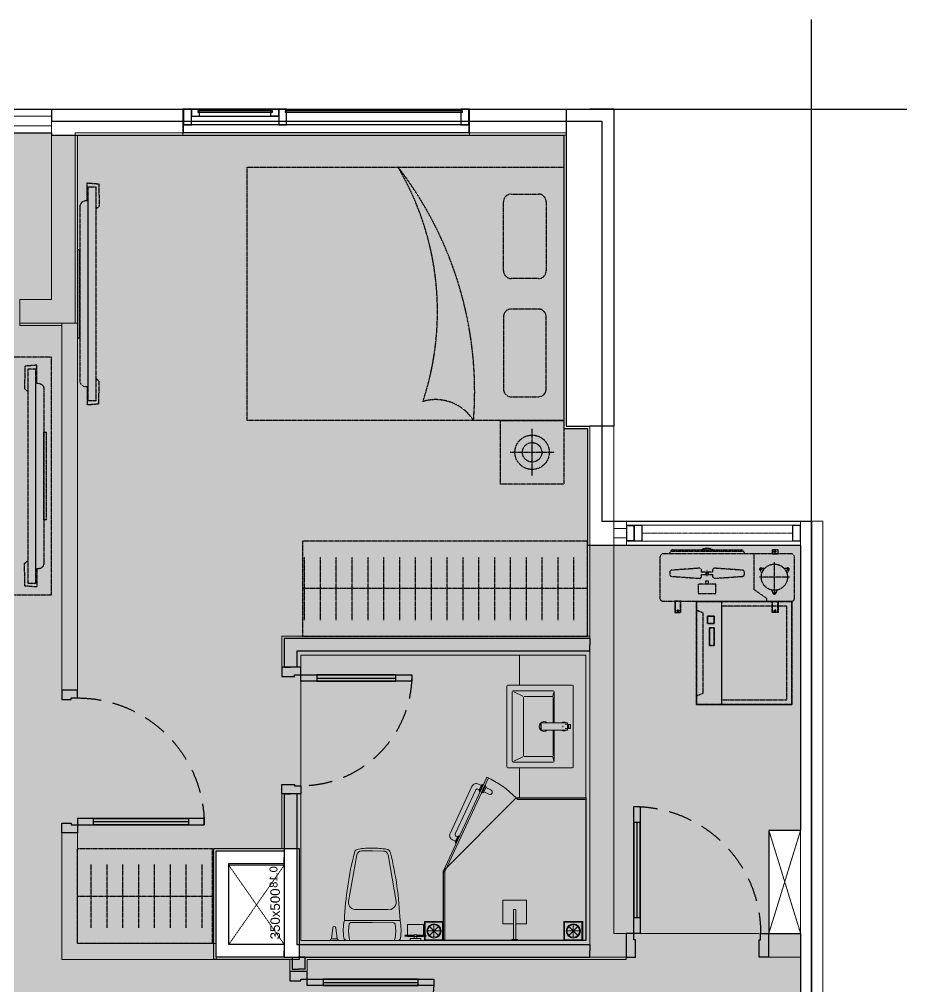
# Model space of a CAD drawing. Header units: millimetres. Extents: x -523 to 8143, y -735 to 8898.
# Drawn here: x 2541 to 8143, y 2795 to 8898 of the extents above; entities that cross this region are included whole.
import ezdxf
from ezdxf.enums import TextEntityAlignment as Align

# ---------------------------------------------------------------- set-up
doc = ezdxf.new("R2010")
doc.units = ezdxf.units.MM
for name, pattern in [('3PN B$0$HIDDENX2', [0.75, 0.5, -0.25]), ('HIDDEN', [9.525, 6.35, -3.175]), ('Xref Y2-Y4 ME$0$Xref MB Y2.Y4$0$Xr_truc thang N3 tang dien hinh$0$T-Can ho$0$HIDDEN3', [0.2, 0.1, -0.1])]:
    doc.linetypes.add(name, pattern=pattern)
doc.layers.get('0').update_dxf_attribs({"color": 231})
doc.layers.get('DefPoints').update_dxf_attribs({"color": 191})
doc.layers.add('2pn_t1', color=7, linetype='Continuous', true_color=0xb8c7d1)
doc.layers.add('A-AREA-SPACE', color=130, linetype='Continuous', plot=False)
doc.layers.add('A-AREA-WALL-CENTER', color=210, linetype='Continuous', plot=False)
for name, color, linetype in [('A-CONC', 2, 'Continuous'), ('A-DOOR', 142, 'Continuous'), ('A-FURN', 251, 'Continuous'), ('A-WALL', 1, 'Continuous')]:
    doc.layers.add(name, color=color, linetype=linetype)
for name, color, linetype, lineweight in [('A-EQPM', 127, 'Continuous', 9), ('A-FNSH', 253, 'Continuous', 9), ('A-HIDD', 45, 'HIDDEN', 9), ('A-RAIL', 153, 'Continuous', 9), ('A-Truc ky thuat', 162, 'Continuous', 0), ('A-WALL-INT', 31, 'Continuous', 20), ('A-WALL-PRTN', 6, 'Continuous', 9)]:
    doc.layers.add(name, color=color, linetype=linetype, lineweight=lineweight)
doc.styles.add('Xref Y2-Y4 ME$0$Xref MB Y2.Y4$0$Xr_truc thang N3 tang dien hinh$0$T-Can ho$0$Arial', font='arial.ttf')

# ---------------------------------------------------------------- blocks, each defined once
blk = doc.blocks.new('*U50')
at = {"linetype": 'HIDDEN', "ltscale": 0.3}
for p, q in [((86.1, 499.5), (86.1, 101.1)), ((186.1, 499.5), (186.1, 101.1)), ((286.1, 499.5), (286.1, 101.1)), ((386.1, 499.5), (386.1, 101.1)), ((486.1, 499.5), (486.1, 101.1)), ((586.1, 499.5), (586.1, 101.1)), ((686.1, 499.5), (686.1, 101.1)), ((786.1, 499.5), (786.1, 101.1)), ((886.1, 499.5), (886.1, 101.1)), ((986.1, 499.5), (986.1, 101.1)), ((1086.1, 499.5), (1086.1, 101.1)), ((1186.1, 499.5), (1186.1, 101.1)), ((1286.1, 499.5), (1286.1, 101.1)), ((1386.1, 499.5), (1386.1, 101.1)), ((1486.1, 499.5), (1486.1, 101.1)), ((1586.1, 499.5), (1586.1, 101.1)), ((1686.1, 499.5), (1686.1, 101.1)), ((1786.1, 499.5), (1786.1, 101.1)), ((0, 300), (1800, 300))]:
    blk.add_line(p, q, dxfattribs=at)
blk.add_lwpolyline([(0, 0), (1800, 0), (1800, 600), (0, 600)], close=True, dxfattribs=at)
blk = doc.blocks.new('*U33')
at = {"linetype": 'HIDDEN', "ltscale": 0.3}
for p, q in [((650, 0), (0, 0)), ((0, 0), (0, -600)), ((0, 0), (0, -444.2)), ((0, 0), (650, 0)), ((650, -600), (650, 0)), ((650, 0), (650, -444.2)), ((30, -30), (620, -30)), ((30, -444.2), (30, -30)), ((620, -30), (620, -444.2)), ((0, -600), (0, -444.2)), ((650, -444.2), (0, -444.2)), ((620, -444.2), (30, -444.2)), ((650, -600), (650, -444.2)), ((373.1, -490.4), (373.1, -518.1)), ((483.8, -490.4), (373.1, -490.4)), ((373.1, -518.1), (483.8, -518.1)), ((483.8, -518.1), (483.8, -490.4)), ((511.5, -490.4), (511.5, -531.9)), ((557.7, -490.4), (511.5, -490.4)), ((511.5, -531.9), (557.7, -531.9)), ((557.7, -531.9), (557.7, -490.4)), ((0, -600), (650, -600)), ((0, -600), (650, -600)), ((56.2, -600), (72.3, -559.6)), ((72.3, -559.6), (577.7, -559.6)), ((577.7, -559.6), (593.8, -600))]:
    blk.add_line(p, q, dxfattribs=at)
for points in [[(650, -600), (0, -600), (0, 0), (650, 0)], [(650, -600), (0, -600), (0, -444.2), (0, 0), (650, 0), (650, -444.2)], [(30, -444.2), (30, -30), (620, -30), (620, -444.2)], [(483.8, -518.1), (373.1, -518.1), (373.1, -490.4), (483.8, -490.4)], [(557.7, -531.9), (511.5, -531.9), (511.5, -490.4), (557.7, -490.4)]]:
    blk.add_lwpolyline(points, close=True, dxfattribs=at)
blk = doc.blocks.new('F-PN-GIUONG-2000X1600')
at = {"linetype": 'HIDDEN', "ltscale": 0.3}
for p, q in [((332.5, -150.5), (159.2, -150.5)), ((111.4, -198.4), (111.4, -655.8)), ((380.4, -655.8), (380.4, -198.4)), ((159.2, -703.7), (332.5, -703.7)), ((159.2, -896.3), (332.5, -896.3)), ((111.4, -1381), (111.4, -944.2)), ((380.4, -944.2), (380.4, -1381)), ((332.5, -1428.8), (159.2, -1428.8))]:
    blk.add_line(p, q, dxfattribs=at)
blk.add_lwpolyline([(2000, 0), (2000, -1600), (0, -1600), (0, 0), (2000, 0)], dxfattribs=at)
for centre, radius, start, end in [((2879.5, -182.5), 2316.9, 175.48135, 217.72002), ((808.7, 149.5), 281.8, 212.03819, 286.6668), ((2591, -687.7), 1793.5, 161.56279, 210.57443), ((159.2, -198.4), 47.8, 90, 180), ((332.5, -198.4), 47.8, 0, 90), ((159.2, -655.8), 47.8, 180, 270), ((332.5, -655.8), 47.8, 270, 0), ((159.2, -944.2), 47.8, 90, 180), ((332.5, -944.2), 47.8, 0, 90), ((159.2, -1381), 47.8, 180, 270), ((332.5, -1381), 47.8, 270, 0)]:
    blk.add_arc(centre, radius, start, end, dxfattribs=at)
blk = doc.blocks.new('E-CHUNG-CUCNONG-DH')
at = {"linetype": 'HIDDEN', "ltscale": 0.3}
for p, q in [((292.8, 313.7), (311.7, 313.7)), ((302.2, 304.3), (302.2, 323.2)), ((297.5, 56.8), (297.5, 245.7)), ((-127.5, 157.6), (-127.5, 194.3)), ((221.4, 195.2), (205, 204.7)), ((217.9, 208.1), (208.5, 191.8)), ((373.6, 195.2), (390, 204.7)), ((386.5, 191.8), (377.1, 208.1)), ((391.9, 151.3), (203.1, 151.3)), ((297.5, 63.4), (297.5, 44.5)), ((288.1, 53.9), (306.9, 53.9)), ((-311.7, -51.9), (-311.7, -70.8)), ((302.2, -51.9), (302.2, -70.8)), ((-302.2, -61.4), (-321.1, -61.4)), ((292.8, -61.4), (311.7, -61.4))]:
    blk.add_line(p, q, dxfattribs=at)
for points in [[(-363.6, 299.6), (-357.7, 314.3, -0.306678), (-344.6, 323.2), (89.6, 323.2, -0.306678), (102.7, 314.3), (108.6, 299.6)], [(219, 177.2), (205.8, 194.1, -0.677033), (214.5, 209.3), (235.8, 206.2)], [(359.2, 206.2), (380.5, 209.3, -0.677033), (389.2, 194.1), (376, 177.2)], [(314.2, 70.4), (306.3, 50.4, -0.677033), (288.7, 50.4), (280.8, 70.4)]]:
    blk.add_lwpolyline(points, format="xyb", dxfattribs=at)
for points in [[(102.7, 314.3), (-357.7, 314.3)], [(286.2, 323.2), (286.2, 299.6)], [(318.3, 323.2), (318.3, 299.6)], [(250.3, 0), (250.3, 16.2), (170, 72.6), (170, 299.6)], [(-134.4, 106.2), (-134.4, 128.2), (-120.6, 128.2), (-120.6, 106.2)], [(-327.7, -70.8), (-327.7, 0)], [(-295.6, -70.8), (-295.6, 0)], [(286.2, -70.8), (286.2, 0)], [(318.3, -70.8), (318.3, 0)]]:
    blk.add_lwpolyline(points, dxfattribs=at)
for points in [[(283.3, 299.6), (321.1, 299.6), (321.1, 323.2), (283.3, 323.2)], [(-182.9, 47.4), (-72.1, 47.4), (-72.1, 106.2), (-182.9, 106.2)], [(283.3, 0), (321.1, 0), (321.1, -70.8), (283.3, -70.8)], [(-292.8, 0), (-330.6, 0), (-330.6, -70.8), (-292.8, -70.8)]]:
    blk.add_lwpolyline(points, close=True, dxfattribs=at)
blk.add_lwpolyline([(-406.1, 0), (406.1, 0, 0.414214), (425, 18.9), (425, 275.9, 0.414214), (401.4, 299.6), (-401.4, 299.6, 0.414214), (-425, 275.9), (-425, 18.9, 0.414214)], format="xyb", close=True, dxfattribs=at)
for centre, radius in [((302.2, 313.7), 4.72), ((297.5, 151.3), 82.6), ((-311.7, -61.4), 4.72), ((302.2, -61.4), 4.72)]:
    blk.add_circle(centre, radius, dxfattribs=at)
blk.add_arc((-127.5, 257.1), 75.6, 61.04446, 118.95554, dxfattribs=at)
for points, weights, knots in [([(-162.1, 193.1), (-162.1, 188.2), (-162.1, 183.3), (-148.2, 183.3), (-134.3, 183.3), (-134.3, 175.9), (-134.3, 168.6), (-148.2, 168.6), (-162.1, 168.6), (-162.1, 163.7), (-162.1, 158.8), (-162.1, 152.4), (-166.6, 148), (-171, 143.6), (-177.1, 144.2), (-264, 150.3), (-350.9, 156.5), (-363.6, 157.6), (-363.6, 171.1), (-363.6, 175.9), (-363.6, 180.7), (-363.6, 194.3), (-350.9, 195.4), (-264, 201.6), (-177.1, 207.7), (-171, 208.2), (-166.6, 203.9), (-162.1, 199.5), (-162.1, 193.1)], [1, 1, 1, 1, 1, 1, 1, 1, 1, 1, 1, 0.916058650995, 1, 0.916058650995, 1, 1, 1, 0.734760240583, 1, 1, 1, 0.734760240583, 1, 1, 1, 0.916058650995, 1, 0.916058650995, 1], [0, 0, 0, 1, 1, 2, 2, 3, 3, 4, 4, 5, 5, 5.825313, 5.825313, 6.650626, 6.650626, 7.650626, 7.650626, 9.141593, 9.141593, 10.141593, 10.141593, 11.632559, 11.632559, 12.632559, 12.632559, 13.457872, 13.457872, 14.283185, 14.283185, 14.283185]), ([(95.9, 156.5), (9, 150.3), (-77.9, 144.2), (-84, 143.6), (-88.4, 148), (-92.9, 152.4), (-92.9, 158.8), (-92.9, 163.7), (-92.9, 168.6), (-106.8, 168.6), (-120.7, 168.6), (-120.7, 175.9), (-120.7, 183.3), (-106.8, 183.3), (-92.9, 183.3), (-92.9, 188.2), (-92.9, 193.1), (-92.9, 199.5), (-88.4, 203.9), (-84, 208.2), (-77.9, 207.7), (9, 201.6), (95.9, 195.4), (108.6, 194.3), (108.6, 180.7), (108.6, 175.9), (108.6, 171.1), (108.6, 157.6), (95.9, 156.5)], [1, 1, 1, 0.916058650995, 1, 0.916058650995, 1, 1, 1, 1, 1, 1, 1, 1, 1, 1, 1, 0.916058650995, 1, 0.916058650995, 1, 1, 1, 0.734760240583, 1, 1, 1, 0.734760240583, 1], [0, 0, 0, 1, 1, 1.825313, 1.825313, 2.650626, 2.650626, 3.650626, 3.650626, 4.650626, 4.650626, 5.650626, 5.650626, 6.650626, 6.650626, 7.650626, 7.650626, 8.475939, 8.475939, 9.301253, 9.301253, 10.301253, 10.301253, 11.792219, 11.792219, 12.792219, 12.792219, 14.283185, 14.283185, 14.283185])]:
    blk.add_rational_spline(points, weights, degree=2, knots=knots, dxfattribs=at)
blk = doc.blocks.new('E-VS-VOISENTAM-01')
at = {"color": 0}
blk.add_lwpolyline([(-105.3, -7.6), (-105.3, -75.1), (-255.3, -75.1), (-255.3, 74.9), (-105.3, 74.9), (-105.3, 7.4)], dxfattribs=at)
for points in [[(-195.1, -7.6), (-6.3, -7.6), (-6.3, 7.4), (-195.1, 7.4)], [(-6.3, -17.9), (0, -17.9), (0, 17.9), (-6.3, 17.9)]]:
    blk.add_lwpolyline(points, close=True, dxfattribs=at)
blk = doc.blocks.new('E-VS-LAVABO-01')
at = {"extrusion": (0, 0, -1)}
for p, q in [((-260, 86), (-260, 494)), ((-254, 500), (254, 500)), ((260, 494), (260, 86)), ((-225, 206), (-225, 459)), ((-219, 465), (219, 465)), ((-190.4, 397.6), (-218.8, 454.4)), ((190.4, 397.6), (218.8, 454.4)), ((225, 459), (225, 206)), ((-190, 213.5), (-190, 389)), ((-184, 395), (184, 395)), ((190, 213.5), (190, 389)), ((-22, 283.7), (22, 283.7)), ((-24, 200), (-219, 200)), ((-217.6, 203), (-192.4, 208.4)), ((-24, 207.5), (-184, 207.5)), ((184, 207.5), (24, 207.5)), ((219, 200), (24, 200)), ((217.6, 203), (192.4, 208.4)), ((-25.4, 150), (-26.5, 150)), ((-24, 150), (-24, 151.6)), ((-15.5, 128.2), (-13.1, 128.2)), ((-12.5, 124.1), (-12.5, 128.5)), ((5, 145), (-5, 145)), ((12.5, 123.8), (13.1, 123.8)), ((13.1, 126), (14.9, 126)), ((14.9, 123.8), (15.5, 123.8)), ((26.5, 150), (25.4, 150)), ((254, 80), (-254, 80)), ((-12.5, 99.6), (-12.5, 113.7)), ((-10.5, 115.7), (-7.5, 115.7)), ((10.5, 97.6), (-10.5, 97.6)), ((7.5, 115.5), (-7.5, 115.5)), ((7.5, 115.7), (10.5, 115.7)), ((12.5, 99.6), (12.5, 113.7))]:
    blk.add_line(p, q, dxfattribs=at)
for p, q in [((-260, 420), (-450, 420)), ((-450, 420), (-450, 0)), ((450, 420), (260, 420)), ((450, 0), (450, 420)), ((-450, 0), (450, 0))]:
    blk.add_line(p, q)
at = {"extrusion": (0, 0, -1), "flags": 128}
for points in [[(24, 119), (24, 281.7), (24, 282.4)], [(-24, 119), (-24, 281.7), (-24, 282.4)], [(12.8, 128.8), (15.5, 128.8), (15.5, 128.2), (13.1, 128.2), (13.1, 124.4), (15.5, 124.4), (15.5, 123.8), (12.8, 123.8), (15.5, 123.8)], [(-22, 117), (-15.6, 117), (15.6, 117), (22, 117)], [(12, 115), (14.4, 116.3), (15.6, 117)], [(11, 114), (10.5, 114), (-10.5, 114), (-11, 114)], [(10.5, 108.1), (0, 108.1), (-10.5, 108.1)], [(-15.6, 117), (-14.4, 116.3), (-12, 115)]]:
    blk.add_lwpolyline(points, dxfattribs=at)
for points in [[(22, 284.4), (-22, 284.4)], [(-12.5, 128.8), (-12.5, 123.8), (-13.1, 123.8), (-13.1, 126), (-14.9, 126), (-14.9, 123.8), (-15.5, 123.8), (-15.5, 128.8), (-14.9, 128.8), (-14.9, 126.6), (-13.1, 126.6), (-13.1, 128.8)]]:
    blk.add_lwpolyline(points, close=True, dxfattribs=at)
at = {"extrusion": (0, 0, -1)}
for centre, radius, start, end in [((254, 494), 6, 0, 90), ((-254, 494), 6, 90, 180), ((219, 459), 6, 0, 90), ((-219, 459), 6, 90, 180), ((184, 389), 6, 0, 90), ((-184, 389), 6, 90, 180), ((0, 265), 31, 320.62686, 219.37314), ((22, 281.7), 1.99, 0.21514, 90.21353), ((-22, 281.7), 1.99, 89.78647, 179.78486), ((219, 206), 6, 270, 0), ((184, 213.5), 6, 270, 0), ((-184, 213.5), 6, 180, 270), ((-219, 206), 6, 180, 270), ((0, 139.7), 27.5, 330.77713, 28.28414), ((0, 139.7), 26.5, 334.91237, 24.22074), ((12.8, 128.5), 0.298, 89.78647, 179.78486), ((12.8, 124.1), 0.298, 180.21514, 270.21353), ((12.8, 124.1), 0.298, 180.21514, 270.21353), ((0, 139.7), 26.5, 154.68391, 205.08763), ((0, 139.7), 27.5, 151.64819, 209.22287), ((254, 86), 6, 270, 0), ((22, 119), 2, 270, 0), ((10.5, 113.7), 2, 0, 39.64467), ((11, 112.5), 1.5, 0, 90), ((11, 109.6), 1.5, 270, 0), ((10.5, 99.6), 2, 270, 0), ((10.5, 113.7), 2, 40.21561, 90), ((-10.5, 113.7), 2, 90, 139.5327), ((-10.5, 99.6), 2, 180, 270), ((-11, 112.5), 1.5, 90, 180), ((-11, 109.6), 1.5, 180, 270), ((-10.5, 113.7), 2, 140.36277, 180), ((-22, 119), 2, 180, 270), ((-254, 86), 6, 180, 270)]:
    blk.add_arc(centre, radius, start, end, dxfattribs=at)
for centre, major_axis, start_param, end_param in [((-22, 282.4), (2, 0), 1.570796, 3.141593), ((22, 282.4), (-2, 0), 3.141593, 4.712389)]:
    blk.add_ellipse(centre, major_axis=major_axis, ratio=0.984382, start_param=start_param, end_param=end_param)
for points, knots in [([(-24, 150.6), (-24, 150.8), (-24, 151.4), (-24, 152.7), (-24, 154.5), (-24, 156.5), (-24, 158.3), (-24, 159.4), (-24, 159.7)], [0, 0, 0, 0, 0.170042, 0.387138, 0.569985, 0.748798, 0.931358, 1, 1, 1, 1]), ([(24, 150.6), (24, 150.8), (24, 151.4), (24, 152.7), (24, 154.5), (24, 156.5), (24, 158.3), (24, 159.4), (24, 159.7)], [0, 0, 0, 0, 0.170042, 0.387138, 0.569985, 0.748798, 0.931358, 1, 1, 1, 1]), ([(-10.5, 108.1), (-10.6, 108.1), (-10.7, 108.1), (-10.8, 108.1), (-11, 108.1), (-11, 108.1), (-11, 108.1)], [0, 0, 0, 0, 0.250855, 0.500152, 0.749125, 1, 1, 1, 1]), ([(10.5, 108.1), (10.6, 108.1), (10.7, 108.1), (10.8, 108.1), (11, 108.1), (11, 108.1), (11, 108.1)], [0, 0, 0, 0, 0.250855, 0.500152, 0.749125, 1, 1, 1, 1])]:
    blk.add_open_spline(points, degree=3, knots=knots)
blk = doc.blocks.new('E-VS-BONCAU-01')
for p, q in [((-145.5, -13.9), (-139.8, 0.5)), ((-148.9, -57.3), (-145.5, -13.9)), ((-146.2, -104.4), (-148.9, -57.3)), ((145.4, -15), (148.5, -58.4)), ((148.5, -58.4), (145.4, -105.5)), ((213.1, -0.8), (265.4, -1)), ((221.8, -9.6), (256.7, -9.7)), ((230.2, -79.4), (221.8, -9.6)), ((256.7, -9.7), (247.7, -79.5)), ((-136.7, -112.2), (-146.2, -104.4)), ((-0.4, -113.3), (-136.7, -112.2)), ((135.8, -113.2), (-0.4, -113.3)), ((145.4, -105.5), (135.8, -113.2)), ((-0.5, -126.3), (-176.3, -125.6)), ((-0.5, -126.3), (-0.5, -126.3)), ((175.4, -127), (-0.5, -126.3)), ((-100, -194.5), (98.5, -195.2)), ((-150.9, -245), (-101.2, -539.8)), ((149, -246.1), (97.1, -540.5)), ((-71.2, -564.4), (-2.2, -564.6)), ((-2.2, -564.6), (66.9, -564.9))]:
    blk.add_line(p, q)
for points in [[(-307.4, -12.3), (-240.3, -12.3), (-240.3, 0.4), (-307.4, 0.4)], [(-324.6, -100.9), (-223.3, -100.9), (-223.3, -24.5), (-324.6, -24.5)], [(-281.4, -35.9), (-281.4, -12.3), (-266.2, -12.3), (-266.2, -35.9)]]:
    blk.add_lwpolyline(points, close=True)
for points in [[(160.1, -0.6), (0, 0), (-160.1, 0.6)], [(139.8, -0.5), (145.4, -15)]]:
    blk.add_lwpolyline(points)
for points in [[(-337.2, -33.4), (-281.4, -33.4), (-281.4, -26.6), (-337.2, -26.6, 1)], [(-210.5, -33.4), (-266.2, -33.4), (-266.2, -26.6), (-210.5, -26.6, -1)]]:
    blk.add_lwpolyline(points, format="xyb", close=True)
for centre, radius, start, end in [((225.4, 2.7), 12.8, 195.93034, 253.62994), ((253.1, 2.6), 12.8, 285.93034, 343.62994), ((238.9, -79.4), 8.72, 179.78014, 359.78014)]:
    blk.add_arc(centre, radius, start, end)
for centre, major_axis, ratio, start_param, end_param in [((-160.1, -17.6), (-12.9, -12.8), 1, 3.926991, 5.363819), ((-160.1, -17.6), (-12.9, -12.8), 1, 3.926991, 5.363819), ((-160.1, -17.6), (-12.9, -12.8), 1, 3.926991, 5.363819), ((160, -18.8), (-12.9, -12.8), 1, 2.490163, 3.926991), ((160, -18.8), (-12.9, -12.8), 1, 2.490163, 3.926991), ((-309.7, -59.9), (-491.9, 11.9), 0.754969, 2.992228, 3.290957), ((1638.9, -88), (-275.8, 1956.4), 0.917923, 1.461172, 1.68042), ((-105.7, -239.6), (-32.1, 32.3), 1, 5.374496, 7.190108), ((103.9, -240.4), (-32.3, -32.1), 1, 2.23467, 4.050282), ((-71, -533.5), (-21.8, 21.9), 1, 0.993435, 2.351364), ((66.9, -534), (-21.8, 21.9), 1, 2.361025, 3.718954), ((-85.9, -545.6), (-22.1, -22), 1, -0.518895, 0.614897), ((-85.9, -545.6), (-22.1, -22), 1, -0.518895, 0.614897), ((-9.9, -27.7), (-393.7, -390.7), 1, 0.641923, 0.802984), ((-9.9, -27.7), (-393.7, -390.7), 1, 0.641923, 0.802984), ((9.6, -27.8), (-390.7, 393.7), 1, 2.338609, 2.49967), ((9.6, -27.8), (-390.7, 393.7), 1, 2.338609, 2.49967), ((81.7, -546.2), (-22.1, -22), 1, 0.955899, 2.089692), ((81.7, -546.2), (-22.1, -22), 1, 0.955899, 2.089692)]:
    blk.add_ellipse(centre, major_axis=major_axis, ratio=ratio, start_param=start_param, end_param=end_param)
at = {"extrusion": (0, 0, -1)}
for centre, major_axis, ratio, start_param, end_param in [((309.2, -62.3), (492, 8.1), 0.754969, 2.992228, 3.290957), ((-1639.5, -75.4), (-290.8, -1954.2), 0.917923, 4.602765, 4.822013)]:
    blk.add_ellipse(centre, major_axis=major_axis, ratio=ratio, start_param=start_param, end_param=end_param, dxfattribs=at)
blk = doc.blocks.new('*U32')
blk.add_line((-100, 70), (-700, 70))
for points in [[(100, 900), (100, 840), (40, 840), (40, 850), (0, 850), (0, 900)], [(0, 50), (-800, 50), (-800, 90), (0, 90)], [(-100, 50), (-100, 90), (-700, 90), (-700, 50)], [(100, 0), (100, 60), (40, 60), (40, 50), (0, 50), (0, 0)]]:
    blk.add_lwpolyline(points, close=True)
at = {"linetype": '3PN B$0$HIDDENX2', "ltscale": 300}
blk.add_arc((0, 50), 800, 90, 180, dxfattribs=at)
blk = doc.blocks.new('*U49')
blk.add_line((-100, -70), (-600, -70))
for points in [[(120, 0), (120, -60), (40, -60), (40, -50), (0, -50), (0, 0)], [(0, -50), (-700, -50), (-700, -90), (0, -90)], [(-100, -50), (-100, -90), (-600, -90), (-600, -50)], [(120, -800), (120, -740), (40, -740), (40, -750), (0, -750), (0, -800)]]:
    blk.add_lwpolyline(points, close=True)
at = {"linetype": '3PN B$0$HIDDENX2', "ltscale": 300}
blk.add_arc((0, -50), 700, 180, 270, dxfattribs=at)
blk = doc.blocks.new('F-PN-DONGIUONG-01')
at = {"linetype": 'HIDDEN', "ltscale": 0.3}
for p, q in [((-200, -348.1), (-200, -51.9)), ((-338.8, -200), (-61.2, -200))]:
    blk.add_line(p, q, dxfattribs=at)
blk.add_lwpolyline([(0, -400), (-400, -400), (-400, 0), (0, 0)], close=True, dxfattribs=at)
for radius in [108.5, 61.3]:
    blk.add_circle((-200, -200), radius, dxfattribs=at)
blk = doc.blocks.new('*U37')
at = {"linetype": 'HIDDEN', "ltscale": 0.3}
for points in [[(1500, 0), (1500, -250), (0, -250), (0, 0)], [(473.1, -33.8), (473.1, -48), (1026.9, -48), (1026.9, -33.8)], [(1425, -100), (1425, -150), (75, -150), (75, -100)]]:
    blk.add_lwpolyline(points, close=True, dxfattribs=at)
blk.add_lwpolyline([(1335.8, -100), (1335.8, -86.3, 0.414214), (1297.4, -48), (202.6, -48, 0.414214), (164.2, -86.3), (164.2, -100)], format="xyb", close=True, dxfattribs=at)
for points in [[(164.2, -93.8), (50.4, -93.8), (56.3, -167.7), (198.5, -171.1), (215.2, -150)], [(1335.8, -93.8), (1449.6, -93.8), (1443.7, -167.7), (1301.5, -171.1), (1284.8, -150)]]:
    blk.add_lwpolyline(points, dxfattribs=at)
blk = doc.blocks.new('F-PK-TV-01')
at = {"linetype": 'HIDDEN', "ltscale": 0.3}
for points in [[(0, -113.8), (0, 0), (-73.9, -5.9), (-77.3, -148.1), (-56.2, -164.8)], [(0, -1285.4), (0, -1399.2), (-73.9, -1393.3), (-77.3, -1251.1), (-56.2, -1234.4)]]:
    blk.add_lwpolyline(points, dxfattribs=at)
for points in [[(-6.2, -1374.6), (-56.2, -1374.6), (-56.2, -24.6), (-6.2, -24.6)], [(60, -422.7), (45.8, -422.7), (45.8, -976.5), (60, -976.5)]]:
    blk.add_lwpolyline(points, close=True, dxfattribs=at)
blk.add_lwpolyline([(-6.2, -1285.4), (7.4, -1285.4, 0.414214), (45.8, -1247), (45.8, -152.2, 0.414214), (7.4, -113.8), (-6.2, -113.8)], format="xyb", close=True, dxfattribs=at)
blk = doc.blocks.new('E-CHUNG-GATHOATSAN-01')
at = {"ltscale": 2}
for p, q in [((88.3, 88.3), (31.7, 31.7)), ((88.3, 31.7), (31.7, 88.3)), ((60, 20), (60, 100)), ((100, 60), (20, 60))]:
    blk.add_line(p, q, dxfattribs=at)
for points in [[(120, 120), (0, 120), (0, 0), (120, 0)], [(115, 115), (5, 115), (5, 5), (115, 5)]]:
    blk.add_lwpolyline(points, close=True, dxfattribs=at)
for radius in [45, 40]:
    blk.add_circle((60, 60), radius, dxfattribs=at)
blk = doc.blocks.new('*U38')
blk.add_line((-100, -70), (-700, -70))
for points in [[(110, 0), (110, -60), (40, -60), (40, -50), (0, -50), (0, 0)], [(0, -50), (-800, -50), (-800, -90), (0, -90)], [(-100, -50), (-100, -90), (-700, -90), (-700, -50)], [(110, -900), (110, -840), (40, -840), (40, -850), (0, -850), (0, -900)]]:
    blk.add_lwpolyline(points, close=True)
at = {"linetype": '3PN B$0$HIDDENX2', "ltscale": 300}
blk.add_arc((0, -50), 800, 180, 270, dxfattribs=at)
blk = doc.blocks.new('*U39')
blk.add_line((-100, -70), (-700, -70))
for points in [[(150, 0), (150, -60), (40, -60), (40, -50), (0, -50), (0, 0)], [(0, -50), (-800, -50), (-800, -90), (0, -90)], [(-100, -50), (-100, -90), (-700, -90), (-700, -50)], [(150, -900), (150, -840), (40, -840), (40, -850), (0, -850), (0, -900)]]:
    blk.add_lwpolyline(points, close=True)
at = {"linetype": '3PN B$0$HIDDENX2', "ltscale": 300}
blk.add_arc((0, -50), 800, 180, 270, dxfattribs=at)
blk = doc.blocks.new('*U42')
blk.add_line((2550, 150), (0, 150))
for points in [[(0, 150), (2550, 150), (2550, 0), (0, 0)], [(0, 105), (2550, 105), (2550, 45), (0, 45)]]:
    blk.add_lwpolyline(points, close=True)
blk = doc.blocks.new('*U41')
blk.add_line((0, -150), (1800, -150))
at = {"ltscale": 2000}
for points in [[(0, 0), (0, -150), (-5, -150), (-5, 0)], [(1805, 0), (1805, -150), (1800, -150), (1800, 0)]]:
    blk.add_lwpolyline(points, close=True, dxfattribs=at)
for points in [[(1800, 0), (0, 0), (0, -100), (1800, -100)], [(0, 0), (50, 0), (50, -100), (0, -100)], [(1150, 0), (1200, 0), (1200, -100), (1150, -100)], [(1200, 0), (1750, 0), (1750, -45), (1200, -45)], [(1250, 0), (1200, 0), (1200, -45), (1250, -45)], [(1700, 0), (1750, 0), (1750, -45), (1700, -45)], [(1750, 0), (1800, 0), (1800, -100), (1750, -100)], [(40, -10), (1160, -10), (1160, -20), (40, -20)], [(1240, -10), (1710, -10), (1710, -20), (1240, -20)]]:
    blk.add_lwpolyline(points, close=True)
blk = doc.blocks.new('*U43')
blk.add_line((80, 150), (0, 150))
for points in [[(0, 150), (80, 150), (80, 0), (0, 0)], [(0, 105), (80, 105), (80, 45), (0, 45)]]:
    blk.add_lwpolyline(points, close=True)
blk = doc.blocks.new('E-CHUNG-LOUVER')
blk.add_line((1100, 150), (0, 150))
at = {"linetype": 'HIDDEN', "ltscale": 0.3}
blk.add_line((50, 75), (1000, 75), dxfattribs=at)
for points in [[(0, 150), (1100, 150), (1100, 0), (0, 0)], [(1050, 125), (0, 125), (0, 25), (1050, 25)], [(48.5, 123.5), (1.5, 123.5), (1.5, 26.5), (48.5, 26.5)], [(1048.5, 123.5), (1001.5, 123.5), (1001.5, 26.5), (1048.5, 26.5)], [(1100, 25), (1050, 25), (1050, 125), (1100, 125)], [(1097, 28), (1053, 28), (1053, 122), (1097, 122)]]:
    blk.add_lwpolyline(points, close=True)
for points in [[(50, 125), (0, 125), (0, 25), (50, 25), (50, 125), (0, 125)], [(1050, 125), (1000, 125), (1000, 25), (1050, 25), (1050, 125), (1000, 125)]]:
    blk.add_lwpolyline(points)
blk = doc.blocks.new('*U75')
at = {"linetype": 'HIDDEN', "ltscale": 0.3}
for p, q in [((86.1, 499.5), (86.1, 101.1)), ((186.1, 499.5), (186.1, 101.1)), ((286.1, 499.5), (286.1, 101.1)), ((386.1, 499.5), (386.1, 101.1)), ((486.1, 499.5), (486.1, 101.1)), ((586.1, 499.5), (586.1, 101.1)), ((686.1, 499.5), (686.1, 101.1)), ((786.1, 499.5), (786.1, 101.1)), ((0, 300), (850, 300))]:
    blk.add_line(p, q, dxfattribs=at)
blk.add_lwpolyline([(0, 0), (850, 0), (850, 600), (0, 600)], close=True, dxfattribs=at)
blk = doc.blocks.new('*U76')
blk.add_lwpolyline([(0, 0), (0, 350), (500, 350), (500, 0)], close=True)
at = {"linetype": 'Xref Y2-Y4 ME$0$Xref MB Y2.Y4$0$Xr_truc thang N3 tang dien hinh$0$T-Can ho$0$HIDDEN3'}
for points in [[(0, 0), (500, 350)], [(0, 350), (500, 0)]]:
    blk.add_lwpolyline(points, dxfattribs=at)
at = {"style": 'Xref Y2-Y4 ME$0$Xref MB Y2.Y4$0$Xr_truc thang N3 tang dien hinh$0$T-Can ho$0$Arial'}
blk.add_text('0.18', height=50, dxfattribs=at).set_placement((6.6, 42.7))
blk.add_attdef('--', text='', height=88, dxfattribs=at).set_placement((126.6, 189.6), align=Align.MIDDLE_CENTER)
blk = doc.blocks.new('MB TDH-R1.06$0$Tonkin_Dg63_63x220_P')
for p, q in [((50.27, 18.72), (54.97, 20.43)), ((50.88, 17.03), (55.58, 18.74)), ((22.08, 8.46), (17.38, 6.75))]:
    blk.add_line(p, q)
for points in [[(53.82, 20.65), (53.14, 22.53, 0.414214), (49.29, 24.33), (19.22, 13.38, 0.414214), (17.43, 9.54), (18.11, 7.66), (20.93, 8.68), (20.59, 9.62, -0.414214), (21.19, 10.9), (49.38, 21.17, -0.414214), (50.66, 20.57), (51, 19.63), (53.82, 20.65)], [(54.85, 17.83), (56.04, 14.55, -1), (53.23, 13.52), (52.03, 16.81), (54.85, 17.83)]]:
    blk.add_lwpolyline(points, format="xyb")
blk.add_lwpolyline([(0, 0), (0.34, -0.94), (60.14, 20.83), (59.8, 21.77)], close=True)
for points in [[(50.41, 18.35), (55.1, 20.06), (54.97, 20.43), (54.2, 20.79), (50.63, 19.49), (50.27, 18.72), (50.41, 18.35)], [(50.75, 17.41), (55.45, 19.12), (55.58, 18.74), (55.22, 17.97), (51.65, 16.67), (50.88, 17.03), (50.75, 17.41)], [(22.21, 8.09), (17.52, 6.38), (17.38, 6.75), (17.74, 7.52), (21.31, 8.82), (22.08, 8.46), (22.21, 8.09)]]:
    blk.add_lwpolyline(points)
at = {"ltscale": 5}
blk.add_arc((0, 0), 63.64, 0, 20, dxfattribs=at)
blk = doc.blocks.new('*U79')
for points in [[(0, 920), (-440.3, 920), (-430.8, 910), (0, 910), (0, 920)], [(0, 920), (-440.3, 920), (-430.8, 910), (0, 910), (0, 920)], [(-900, 20), (-900, 460.4), (-890, 450.4), (-890, 20), (-900, 20)], [(-900, 20), (-900, 460.4), (-890, 450.4), (-890, 20), (-900, 20)]]:
    blk.add_lwpolyline(points)
at = {"layer": 'DefPoints'}
blk.add_lwpolyline([(-440.3, 920), (0, 920), (0, 20), (-900, 20), (-900, 460.4), (-440.3, 920)], dxfattribs=at)
at = {"xscale": 10.21370210187853, "yscale": 10.21370210187853, "zscale": 10.21370210187853, "rotation": 44.99999999999083}
blk.add_blockref('MB TDH-R1.06$0$Tonkin_Dg63_63x220_P', (-900, 460.4), dxfattribs=at)

msp = doc.modelspace()

# ---------------------------------------------------------------- hatches: boundary and pattern name
at = {"layer": '2pn_t1'}
h = msp.add_hatch(color=256, dxfattribs=at)
h.dxf.hatch_style = 1
h.paths.add_polyline_path([(3768.4, 3666.1), (4308.4, 3666.1), (4308.4, 2966.1), (3768.4, 2966.1)], flags=16)
h.paths.add_polyline_path([(193.4, 8181.1), (1293.4, 8181.1), (1293.4, 8181.1), (2743.4, 8181.1), (2743.4, 8166.1), (5978.4, 8166.1), (5978.4, 6316.1), (6128.4, 6316.1), (6128.4, 5580.9), (7473.4, 5580.9), (7472.2, 3781), (7273.4, 3781), (7273.4, 3131.1), (7473.4, 3131.1), (7473.4, 1846.1), (7378.4, 1846.1), (7378.4, -28.9), (4358.4, -28.9), (4358.4, -13.9), (3348.4, -13.9), (3348.4, -13.9), (2413.4, -13.9), (2413.4, -28.9), (208.4, -28.9), (208.4, 1846.1), (113.4, 1846.1), (113.4, 6316.1), (208.4, 6316.1), (208.4, 7131.1), (393.4, 7131.1), (393.4, 7331.1), (193.4, 7331.1)])

# ---------------------------------------------------------------- linework, layer by layer
at = {"layer": 'A-AREA-SPACE'}
msp.add_lwpolyline([(113.4, 1846.1), (113.4, 6316.1), (208.4, 6316.1), (208.4, 7131.1), (393.4, 7131.1), (393.4, 7331.1), (193.4, 7331.1), (193.4, 8181.1), (1293.4, 8181.1), (1293.4, 8181.1), (2743.4, 8181.1), (2743.4, 8166.1), (5978.4, 8166.1), (5978.4, 6316.1), (6128.4, 6316.1), (6128.4, 5580.9), (7473.4, 5580.9), (7472.2, 3781), (7273.4, 3781), (7273.4, 3131.1), (7473.4, 3131.1), (7473.4, 1846.1)], dxfattribs=at)
msp.add_lwpolyline([(3768.4, 3666.1), (4308.4, 3666.1), (4308.4, 2966.1), (3768.4, 2966.1)], close=True, dxfattribs=at)
at = {"layer": 'A-AREA-WALL-CENTER'}
msp.add_lwpolyline([(43.4, 8256.1), (193.4, 8256.1), (193.4, 8331.1), (2743.4, 8331.1), (2743.4, 8256.1), (6218.4, 8256.1), (6218.4, 5730.9), (7543.4, 5730.9), (7543.4, -98.9), (43.4, -98.9)], close=True, dxfattribs=at)
at = {"layer": 'A-CONC'}
for p, q in [((5993.4, 8331.1), (6143.4, 8331.1)), ((5993.4, 8331.1), (5993.4, 6331.1)), ((6293.4, 8331.1), (6143.4, 8331.1)), ((6293.4, 8331.1), (6293.4, 6331.1)), ((5993.4, 6331.1), (6143.4, 6331.1)), ((6293.4, 6331.1), (6143.4, 6331.1))]:
    msp.add_line(p, q, dxfattribs=at)
at = {"layer": 'A-FNSH', "ltscale": 0.3}
for p, q in [((3573.4, 8181.1), (2893.4, 8181.1)), ((2893.4, 8181.1), (2893.4, 6981.1)), ((3573.4, 8181.1), (3573.4, 8173.6)), ((5993.4, 8181.1), (5383.4, 8181.1)), ((5383.4, 8181.1), (5383.4, 8173.6)), ((5993.4, 8181.1), (5993.4, 8173.6)), ((3573.4, 8166.1), (2908.4, 8166.1)), ((2908.4, 8166.1), (2908.4, 6981.1)), ((3573.4, 8166.1), (3573.4, 8173.6)), ((5383.4, 8166.1), (5383.4, 8173.6)), ((5993.4, 8166.1), (5383.4, 8166.1)), ((5978.4, 8166.1), (5985.9, 8166.1)), ((5978.4, 8166.1), (5978.4, 6316.1)), ((5993.4, 8166.1), (5985.9, 8166.1)), ((5993.4, 8166.1), (5993.4, 8173.6)), ((5993.4, 8166.1), (5993.4, 6331.1)), ((2543.4, 6981.1), (2543.4, 6973.6)), ((2543.4, 6981.1), (2808.4, 6981.1)), ((2543.4, 6966.1), (2543.4, 6973.6)), ((2543.4, 6966.1), (2808.4, 6966.1)), ((2808.4, 6981.1), (2808.4, 6973.6)), ((2808.4, 6966.1), (2808.4, 6973.6)), ((2893.4, 6981.1), (2900.9, 6981.1)), ((2908.4, 6981.1), (2900.9, 6981.1)), ((5978.4, 6316.1), (6128.4, 6316.1)), ((5993.4, 6331.1), (6143.4, 6331.1)), ((6128.4, 6316.1), (6128.4, 5006.1)), ((6143.4, 6331.1), (6143.4, 5006.1)), ((6143.4, 5006.1), (4198.4, 5006.1)), ((4198.4, 5006.1), (4198.4, 4811.1)), ((6128.4, 5006.1), (6135.9, 5006.1)), ((6143.4, 5006.1), (6135.9, 5006.1)), ((6143.4, 5006.1), (6143.4, 4998.6)), ((6143.4, 4991.1), (4213.4, 4991.1)), ((4213.4, 4991.1), (4213.4, 4811.1)), ((6143.4, 4991.1), (6143.4, 4998.6)), ((4293.4, 4811.1), (4293.4, 4911.1)), ((4293.4, 4911.1), (6143.4, 4911.1)), ((4318.4, 4811.1), (4318.4, 4886.1)), ((4318.4, 4886.1), (6118.4, 4886.1)), ((6118.4, 4886.1), (6118.4, 3086.1)), ((6143.4, 4911.1), (6143.4, 3061.1)), ((4198.4, 4811.1), (4205.9, 4811.1)), ((4213.4, 4811.1), (4205.9, 4811.1)), ((4293.4, 4811.1), (4305.9, 4811.1)), ((4318.4, 4811.1), (4305.9, 4811.1)), ((4318.4, 4811.1), (4318.4, 4011.1)), ((4293.4, 3061.1), (4293.4, 4011.1)), ((4293.4, 4011.1), (4305.9, 4011.1)), ((4318.4, 4011.1), (4305.9, 4011.1)), ((4318.4, 3086.1), (4318.4, 4011.1)), ((6143.4, 3061.1), (4293.4, 3061.1)), ((6118.4, 3086.1), (4318.4, 3086.1)), ((3783.4, 2981.1), (3783.4, 2973.6)), ((3783.4, 2981.1), (4263.4, 2981.1)), ((3783.4, 2966.1), (3783.4, 2973.6)), ((3783.4, 2966.1), (4248.4, 2966.1)), ((4248.4, 2966.1), (4248.4, 2891.1)), ((4263.4, 2981.1), (4263.4, 2906.1)), ((4343.4, 2906.1), (4343.4, 2981.1)), ((4343.4, 2981.1), (6371.3, 2981.1)), ((4358.4, 2891.1), (4358.4, 2966.1)), ((4358.4, 2966.1), (6371.3, 2966.1)), ((6371.3, 2981.1), (6371.3, 2973.6)), ((6371.3, 2966.1), (6371.3, 2973.6)), ((4248.4, 2891.1), (4358.4, 2891.1)), ((4263.4, 2906.1), (4343.4, 2906.1))]:
    msp.add_line(p, q, dxfattribs=at)
at = {"layer": 'A-FNSH'}
for p, q in [((4198.4, 3666.1), (4198.4, 4011.1)), ((4198.4, 4011.1), (4205.9, 4011.1)), ((4213.4, 4011.1), (4205.9, 4011.1)), ((4213.4, 3666.1), (4213.4, 4011.1)), ((3768.4, 3066.1), (3768.4, 3666.1)), ((3768.4, 3666.1), (4213.4, 3666.1)), ((4198.4, 3666.1), (4205.9, 3666.1)), ((4213.4, 3666.1), (4205.9, 3666.1)), ((4213.4, 3666.1), (4213.4, 3658.6)), ((3783.4, 3066.1), (3783.4, 3651.1)), ((3783.4, 3651.1), (4213.4, 3651.1)), ((4213.4, 3651.1), (4213.4, 3658.6)), ((3768.4, 3066.1), (3775.9, 3066.1)), ((3783.4, 3066.1), (3775.9, 3066.1))]:
    msp.add_line(p, q, dxfattribs=at)
at = {"layer": 'A-FNSH', "ltscale": 0.3}
msp.add_lwpolyline([(6431.3, 3131.1), (7211.3, 3131.1)], dxfattribs=at)
at = {"layer": 'A-HIDD', "ltscale": 0.05}
msp.add_lwpolyline([(7473.4, 3131.1), (7273.4, 3131.1), (7273.4, 3781.1), (7473.4, 3781.1)], close=True, dxfattribs=at)
for points in [[(7473.4, 3781.1), (7273.4, 3131.1)], [(7473.4, 3131.1), (7273.4, 3781.1)]]:
    msp.add_lwpolyline(points, dxfattribs=at)
at = {"layer": 'A-WALL', "ltscale": 0.3}
for p, q in [((6143.4, 4991.1), (4213.4, 4991.1)), ((4213.4, 4991.1), (4213.4, 4811.1)), ((6143.4, 4991.1), (6143.4, 4951.1)), ((6143.4, 4911.1), (6143.4, 4951.1)), ((6143.4, 4911.1), (4293.4, 4911.1)), ((4293.4, 4911.1), (4293.4, 4811.1)), ((4213.4, 4811.1), (4253.4, 4811.1)), ((4293.4, 4811.1), (4253.4, 4811.1)), ((4213.4, 4011.1), (4253.4, 4011.1)), ((4213.4, 4011.1), (4213.4, 2981.1)), ((4293.4, 4011.1), (4253.4, 4011.1)), ((4293.4, 4011.1), (4293.4, 3061.1)), ((4293.4, 3061.1), (6143.4, 3061.1)), ((6143.4, 3061.1), (6143.4, 3021.1)), ((6143.4, 2981.1), (6143.4, 3021.1)), ((4213.4, 2981.1), (6143.4, 2981.1)), ((4263.4, 2981.1), (4303.4, 2981.1)), ((4263.4, 2981.1), (4263.4, 2906.1)), ((4343.4, 2981.1), (4303.4, 2981.1)), ((4343.4, 2981.1), (4343.4, 2906.1)), ((4263.4, 2906.1), (4303.4, 2906.1)), ((4343.4, 2906.1), (4303.4, 2906.1))]:
    msp.add_line(p, q, dxfattribs=at)
at = {"layer": 'A-WALL'}
for p, q in [((3783.4, 2981.1), (3783.4, 3651.1)), ((3783.4, 3651.1), (4213.4, 3651.1)), ((4213.4, 3651.1), (4213.4, 3611.1)), ((4213.4, 3571.1), (4213.4, 3611.1)), ((3863.4, 3061.1), (3863.4, 3571.1)), ((3863.4, 3571.1), (4213.4, 3571.1)), ((4213.4, 3061.1), (3863.4, 3061.1)), ((4213.4, 3061.1), (4213.4, 3021.1)), ((4213.4, 2981.1), (4213.4, 3021.1)), ((4213.4, 2981.1), (3783.4, 2981.1))]:
    msp.add_line(p, q, dxfattribs=at)
at = {"layer": 'A-WALL-INT'}
for p, q in [((2808.4, 6981.1), (2858.4, 6981.1)), ((2808.4, 6981.1), (2808.4, 4666.1)), ((2908.4, 6981.1), (2858.4, 6981.1)), ((2908.4, 6981.1), (2908.4, 4666.1)), ((7473.4, 1831.1), (7473.4, 5730.9)), ((7473.4, 5730.9), (7543.4, 5730.9)), ((7613.4, 5730.9), (7543.4, 5730.9)), ((7613.4, 1831.1), (7613.4, 5730.9)), ((2808.4, 4666.1), (2808.4, 4666.1)), ((2808.4, 4666.1), (2858.4, 4666.1)), ((2908.4, 4666.1), (2858.4, 4666.1)), ((2908.4, 4666.1), (2908.4, 4666.1)), ((2808.4, 2966.1), (2808.4, 3766.1)), ((2808.4, 3766.1), (2858.4, 3766.1)), ((2908.4, 3766.1), (2858.4, 3766.1)), ((2908.4, 3066.1), (2908.4, 3766.1)), ((3783.4, 3066.1), (2908.4, 3066.1)), ((3783.4, 3066.1), (3783.4, 3016.1)), ((3783.4, 2966.1), (3783.4, 3016.1)), ((3783.4, 2966.1), (2808.4, 2966.1))]:
    msp.add_line(p, q, dxfattribs=at)
at = {"layer": 'A-WALL-PRTN'}
for p, q in [((3573.4, 8331.1), (2743.4, 8331.1)), ((2743.4, 8331.1), (2743.4, 7131.1)), ((3573.4, 8331.1), (3573.4, 8256.1)), ((5993.4, 8331.1), (5383.4, 8331.1)), ((5383.4, 8331.1), (5383.4, 8256.1)), ((5993.4, 8331.1), (5993.4, 8256.1)), ((3573.4, 8181.1), (3573.4, 8256.1)), ((5383.4, 8181.1), (5383.4, 8256.1)), ((5993.4, 8181.1), (5993.4, 8256.1)), ((3573.4, 8181.1), (2893.4, 8181.1)), ((2893.4, 8181.1), (2893.4, 6981.1)), ((5993.4, 8181.1), (5383.4, 8181.1)), ((2743.4, 7131.1), (2543.4, 7131.1)), ((2543.4, 7131.1), (2543.4, 7056.1)), ((2543.4, 6981.1), (2543.4, 7056.1)), ((2893.4, 6981.1), (2543.4, 6981.1)), ((6143.4, 6331.1), (6218.4, 6331.1)), ((6143.4, 6331.1), (6143.4, 2981.1)), ((6293.4, 6331.1), (6218.4, 6331.1)), ((6293.4, 6331.1), (6293.4, 3131.1)), ((6293.4, 3131.1), (6371.3, 3131.1)), ((6371.3, 3131.1), (6371.3, 3056.1)), ((7271.3, 3131.1), (7271.3, 3056.1)), ((7271.3, 3131.1), (7473.4, 3131.1)), ((7473.4, 3131.1), (7473.4, 3056.1)), ((6371.3, 2981.1), (6371.3, 3056.1)), ((7271.3, 2981.1), (7271.3, 3056.1)), ((7473.4, 2981.1), (7473.4, 3056.1)), ((6143.4, 2981.1), (6371.3, 2981.1)), ((7271.3, 2981.1), (7473.4, 2981.1))]:
    msp.add_line(p, q, dxfattribs=at)
at = {"layer": 'DefPoints', "ltscale": 0.3}
for p, q in [((7543.4, -735.5), (7543.4, 8897.7)), ((-523.2, 8331.1), (8143.4, 8331.1))]:
    msp.add_line(p, q, dxfattribs=at)

# ---------------------------------------------------------------- block references
at = {"layer": 'A-DOOR', "linetype": 'HIDDEN', "xscale": -1}
msp.add_blockref('*U41', (5378.4, 8331.1), dxfattribs=at)
at = {"layer": 'A-DOOR', "ltscale": 0.3, "xscale": -1}
for name, p in [('*U49', (4318.4, 4811.1)), ('*U32', (2908.4, 3766.1)), ('*U38', (4358.4, 2891.1))]:
    msp.add_blockref(name, p, dxfattribs=at)
at = {"layer": 'A-DOOR', "ltscale": 0.3, "xscale": -1, "rotation": 90}
msp.add_blockref('*U39', (6371.3, 3131.1), dxfattribs=at)
at = {"layer": 'A-EQPM', "linetype": 'HIDDEN'}
for name, p, rotation in [('E-VS-LAVABO-01', (6118.4, 4436.1), 90), ('E-VS-BONCAU-01', (4768.4, 3086.1), 180), ('E-VS-VOISENTAM-01', (5668.4, 3086.1), 270)]:
    msp.add_blockref(name, p, dxfattribs=dict(at, rotation=rotation))
at = {"layer": 'A-EQPM'}
msp.add_blockref('*U79', (6118.4, 3066.1), dxfattribs=at)
at = {"layer": 'A-EQPM', "linetype": 'HIDDEN'}
for p in [(5098.4, 3086.1), (5978.4, 3086.1)]:
    msp.add_blockref('E-CHUNG-GATHOATSAN-01', p, dxfattribs=at)
at = {"layer": 'A-FURN', "rotation": 180}
for name, p in [('F-PN-GIUONG-2000X1600', (5978.4, 6366.1)), ('F-PK-TV-01', (2968.3, 6466.5)), ('*U50', (6128.4, 5606.1))]:
    msp.add_blockref(name, p, dxfattribs=at)
at = {"layer": 'A-FURN', "linetype": 'HIDDEN', "xscale": -1, "rotation": 270}
msp.add_blockref('*U37', (2744.3, 5266.1), dxfattribs=at)
at = {"layer": 'A-FURN', "linetype": 'HIDDEN'}
for name, p in [('F-PN-DONGIUONG-01', (5978.4, 6366.1)), ('E-CHUNG-CUCNONG-DH', (7010.7, 5226.9))]:
    msp.add_blockref(name, p, dxfattribs=at)
at = {"layer": 'A-FURN', "xscale": -0.9999978343900436, "yscale": 0.9999978343900436, "zscale": 0.9999978343900436, "rotation": 270}
msp.add_blockref('*U33', (7417.4, 4574.7), dxfattribs=at)
at = {"layer": 'A-FURN', "xscale": -1, "rotation": 180}
msp.add_blockref('*U75', (2908.4, 3666.1), dxfattribs=at)
at = {"layer": 'A-RAIL', "linetype": 'HIDDEN'}
msp.add_blockref('*U42', (193.4, 8181.1), dxfattribs=at)
at = {"layer": 'A-RAIL', "linetype": 'HIDDEN', "xscale": -1}
for name, p in [('*U43', (6373.4, 5580.9)), ('E-CHUNG-LOUVER', (7473.4, 5580.9))]:
    msp.add_blockref(name, p, dxfattribs=at)
at = {"layer": 'A-Truc ky thuat'}
ref = msp.add_blockref('*U76', (4213.4, 3561.1), dxfattribs=dict(at, xscale=-1, rotation=90))
ref.add_attrib('--', '350x500', dxfattribs={"layer": '0', "height": 60, "rotation": 90, "style": 'Xref Y2-Y4 ME$0$Xref MB Y2.Y4$0$Xr_truc thang N3 tang dien hinh$0$T-Can ho$0$Arial'}).set_placement((4155.9, 3253.8, 0), align=Align.MIDDLE_CENTER)

doc.saveas('drawing.dxf')
